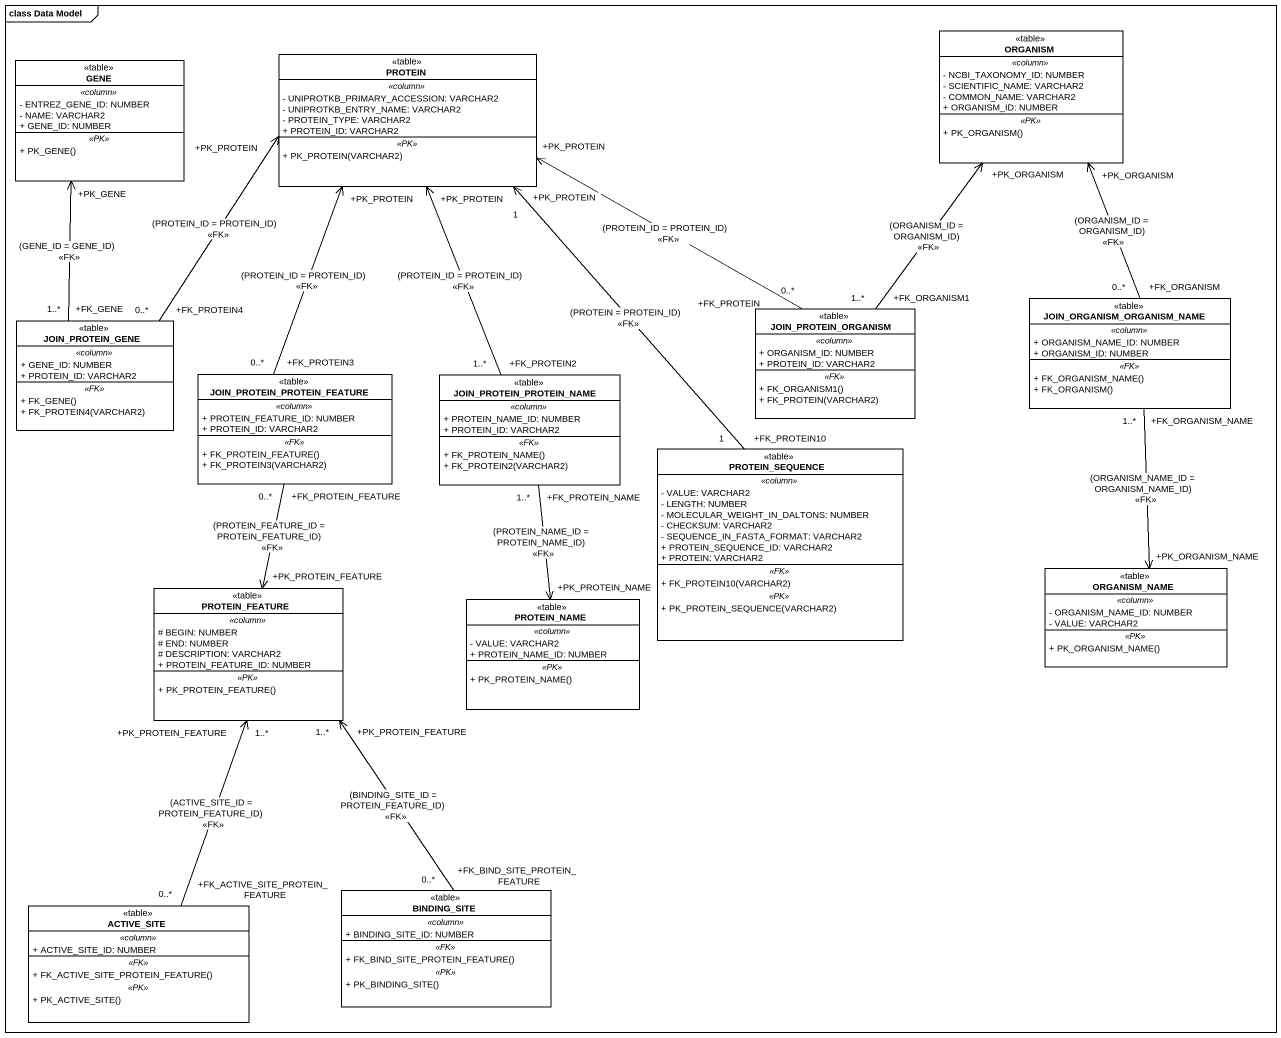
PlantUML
@startuml
mainframe class Data Model
hide circle
hide empty members
skinparam classAttributeIconSize 0
class ORGANISM <<table>> {
  .. <<column>> ..
  - NCBI_TAXONOMY_ID: NUMBER
  - SCIENTIFIC_NAME: VARCHAR2
  - COMMON_NAME: VARCHAR2
  + ORGANISM_ID: NUMBER
  .. <<PK>> ..
  + PK_ORGANISM()
}
class GENE <<table>> {
  .. <<column>> ..
  - ENTREZ_GENE_ID: NUMBER
  - NAME: VARCHAR2
  + GENE_ID: NUMBER
  .. <<PK>> ..
  + PK_GENE()
}
class PROTEIN <<table>> {
  .. <<column>> ..
  - UNIPROTKB_PRIMARY_ACCESSION: VARCHAR2
  - UNIPROTKB_ENTRY_NAME: VARCHAR2
  - PROTEIN_TYPE: VARCHAR2
  + PROTEIN_ID: VARCHAR2
  .. <<PK>> ..
  + PK_PROTEIN(VARCHAR2)
}
class JOIN_PROTEIN_GENE <<table>> {
  .. <<column>> ..
  + GENE_ID: NUMBER
  + PROTEIN_ID: VARCHAR2
  .. <<FK>> ..
  + FK_GENE()
  + FK_PROTEIN4(VARCHAR2)
}
class JOIN_PROTEIN_ORGANISM <<table>> {
  .. <<column>> ..
  + ORGANISM_ID: NUMBER
  + PROTEIN_ID: VARCHAR2
  .. <<FK>> ..
  + FK_ORGANISM1()
  + FK_PROTEIN(VARCHAR2)
}
class JOIN_ORGANISM_ORGANISM_NAME <<table>> {
  .. <<column>> ..
  + ORGANISM_NAME_ID: NUMBER
  + ORGANISM_ID: NUMBER
  .. <<FK>> ..
  + FK_ORGANISM_NAME()
  + FK_ORGANISM()
}
class JOIN_PROTEIN_PROTEIN_FEATURE <<table>> {
  .. <<column>> ..
  + PROTEIN_FEATURE_ID: NUMBER
  + PROTEIN_ID: VARCHAR2
  .. <<FK>> ..
  + FK_PROTEIN_FEATURE()
  + FK_PROTEIN3(VARCHAR2)
}
class JOIN_PROTEIN_PROTEIN_NAME <<table>> {
  .. <<column>> ..
  + PROTEIN_NAME_ID: NUMBER
  + PROTEIN_ID: VARCHAR2
  .. <<FK>> ..
  + FK_PROTEIN_NAME()
  + FK_PROTEIN2(VARCHAR2)
}
class PROTEIN_SEQUENCE <<table>> {
  .. <<column>> ..
  - VALUE: VARCHAR2
  - LENGTH: NUMBER
  - MOLECULAR_WEIGHT_IN_DALTONS: NUMBER
  - CHECKSUM: VARCHAR2
  - SEQUENCE_IN_FASTA_FORMAT: VARCHAR2
  + PROTEIN_SEQUENCE_ID: VARCHAR2
  + PROTEIN: VARCHAR2
  .. <<FK>> ..
  + FK_PROTEIN10(VARCHAR2)
  .. <<PK>> ..
  + PK_PROTEIN_SEQUENCE(VARCHAR2)
}
class PROTEIN_FEATURE <<table>> {
  .. <<column>> ..
  # BEGIN: NUMBER
  # END: NUMBER
  # DESCRIPTION: VARCHAR2
  + PROTEIN_FEATURE_ID: NUMBER
  .. <<PK>> ..
  + PK_PROTEIN_FEATURE()
}
class ORGANISM_NAME <<table>> {
  .. <<column>> ..
  - ORGANISM_NAME_ID: NUMBER
  - VALUE: VARCHAR2
  .. <<PK>> ..
  + PK_ORGANISM_NAME()
}
class PROTEIN_NAME <<table>> {
  .. <<column>> ..
  - VALUE: VARCHAR2
  + PROTEIN_NAME_ID: NUMBER
  .. <<PK>> ..
  + PK_PROTEIN_NAME()
}
class BINDING_SITE <<table>> {
  .. <<column>> ..
  + BINDING_SITE_ID: NUMBER
  .. <<FK>> ..
  + FK_BIND_SITE_PROTEIN_FEATURE()
  .. <<PK>> ..
  + PK_BINDING_SITE()
}
class ACTIVE_SITE <<table>> {
  .. <<column>> ..
  + ACTIVE_SITE_ID: NUMBER
  .. <<FK>> ..
  + FK_ACTIVE_SITE_PROTEIN_FEATURE()
  .. <<PK>> ..
  + PK_ACTIVE_SITE()
}
JOIN_PROTEIN_GENE "+FK_GENE\n1..*" -up-> "+PK_GENE" GENE : (GENE_ID = GENE_ID)\n<<FK>>
JOIN_PROTEIN_GENE "+FK_PROTEIN4\n0..*" -up-> "+PK_PROTEIN" PROTEIN : (PROTEIN_ID = PROTEIN_ID)\n<<FK>>
JOIN_PROTEIN_ORGANISM "+FK_ORGANISM1\n1..*" -up-> "+PK_ORGANISM" ORGANISM : (ORGANISM_ID = ORGANISM_ID)\n<<FK>>
JOIN_PROTEIN_ORGANISM "+FK_PROTEIN\n0..*" -left-> "+PK_PROTEIN" PROTEIN : (PROTEIN_ID = PROTEIN_ID)\n<<FK>>
JOIN_ORGANISM_ORGANISM_NAME "+FK_ORGANISM\n0..*" -up-> "+PK_ORGANISM" ORGANISM : (ORGANISM_ID = ORGANISM_ID)\n<<FK>>
JOIN_ORGANISM_ORGANISM_NAME "+FK_ORGANISM_NAME\n1..*" --> "+PK_ORGANISM_NAME" ORGANISM_NAME : (ORGANISM_NAME_ID = ORGANISM_NAME_ID)\n<<FK>>
JOIN_PROTEIN_PROTEIN_FEATURE "+FK_PROTEIN3\n0..*" -up-> "+PK_PROTEIN" PROTEIN : (PROTEIN_ID = PROTEIN_ID)\n<<FK>>
JOIN_PROTEIN_PROTEIN_FEATURE "+FK_PROTEIN_FEATURE\n0..*" --> "+PK_PROTEIN_FEATURE" PROTEIN_FEATURE : (PROTEIN_FEATURE_ID = PROTEIN_FEATURE_ID)\n<<FK>>
JOIN_PROTEIN_PROTEIN_NAME "+FK_PROTEIN2\n1..*" -up-> "+PK_PROTEIN" PROTEIN : (PROTEIN_ID = PROTEIN_ID)\n<<FK>>
JOIN_PROTEIN_PROTEIN_NAME "+FK_PROTEIN_NAME\n1..*" --> "+PK_PROTEIN_NAME" PROTEIN_NAME : (PROTEIN_NAME_ID = PROTEIN_NAME_ID)\n<<FK>>
PROTEIN_SEQUENCE "+FK_PROTEIN10\n1" -up-> "+PK_PROTEIN\n1" PROTEIN : (PROTEIN = PROTEIN_ID)\n<<FK>>
BINDING_SITE "+FK_BIND_SITE_PROTEIN_FEATURE\n0..*" -up-> "+PK_PROTEIN_FEATURE\n1..*" PROTEIN_FEATURE : (BINDING_SITE_ID = PROTEIN_FEATURE_ID)\n<<FK>>
ACTIVE_SITE "+FK_ACTIVE_SITE_PROTEIN_FEATURE\n0..*" -up-> "+PK_PROTEIN_FEATURE\n1..*" PROTEIN_FEATURE : (ACTIVE_SITE_ID = PROTEIN_FEATURE_ID)\n<<FK>>
@enduml
